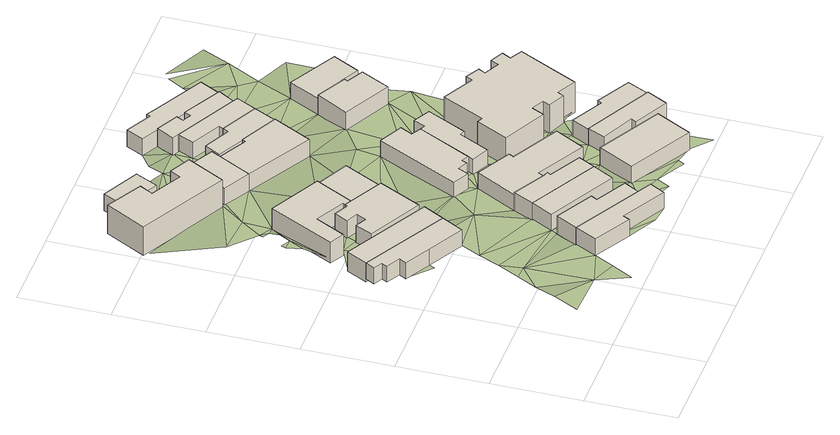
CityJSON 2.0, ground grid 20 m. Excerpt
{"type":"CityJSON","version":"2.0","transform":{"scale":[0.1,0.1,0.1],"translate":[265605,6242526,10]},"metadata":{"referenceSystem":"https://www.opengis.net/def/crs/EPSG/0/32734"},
"CityObjects":{
"building1":{"type":"Building","attributes":{"address":"36 Kingsley Road Salt River Cape Town","building":"house","building:levels":"1","footprint":{"type":"Polygon"},"plus_code":"C7XRXQX5+X6R","ground_height":12.68,"building_height":4.1,"roof_height":16.78},"geometry":[{"type":"Solid","lod":"1","boundaries":[[[[0,1,2,3]],[[1,4,5,2]],[[4,6,7,5]],[[6,8,9,7]],[[8,10,11,9]],[[10,12,13,11]],[[12,14,15,13]],[[14,16,17,15]],[[16,0,3,17]],[[3,2,5,7,9,11,13,15,17]],[[16,14,12,10,8,6,4,1,0]]]]}]},
"building2":{"type":"Building","attributes":{"address":"34 Kingsley Road Salt River Cape Town","building":"house","building:levels":"1","footprint":{"type":"Polygon"},"plus_code":"C7XXXQXH+XMR","ground_height":12.68,"building_height":4.1,"roof_height":16.78},"geometry":[{"type":"Solid","lod":"1","boundaries":[[[[18,19,20,2]],[[19,21,22,20]],[[21,23,5,22]],[[23,18,2,5]],[[2,20,22,5]],[[23,21,19,18]]]]}]},
"building3":{"type":"Building","attributes":{"address":"29 Kingsley Road Salt River Cape Town","building":"house","building:levels":"1","footprint":{"type":"Polygon"},"plus_code":"C8XWX3XC+X5R","ground_height":13.4,"building_height":4.1,"roof_height":17.5},"geometry":[{"type":"Solid","lod":"1","boundaries":[[[[24,25,26,27]],[[25,28,29,26]],[[28,30,31,29]],[[30,32,33,31]],[[32,34,35,33]],[[34,36,37,35]],[[36,24,27,37]],[[27,26,29,31,33,35,37]],[[36,34,32,30,28,25,24]]]]}]},
"building4":{"type":"Building","attributes":{"address":"56 Tennyson Street Salt River Cape Town","building":"house","building:levels":"1","footprint":{"type":"Polygon"},"plus_code":"C8X6X9X6+XMV","ground_height":12.68,"building_height":4.1,"roof_height":16.78},"geometry":[{"type":"Solid","lod":"1","boundaries":[[[[38,39,40,41,42,43]],[[39,44,45,41,40]],[[44,46,47,45]],[[46,48,49,47]],[[48,50,51,49]],[[50,52,53,51]],[[52,54,55,53]],[[54,38,43,42,55]],[[42,41,45,47,49,51,53,55]],[[54,52,50,48,46,44,39,38]]]]}]},
"building5":{"type":"Building","attributes":{"address":"Kingsley Road Salt River Cape Town","building":"house","building:levels":"1","footprint":{"type":"Polygon"},"plus_code":"C8X9X3X9+X5V","ground_height":12.68,"building_height":4.1,"roof_height":16.78},"geometry":[{"type":"Solid","lod":"1","boundaries":[[[[56,57,58,55,59,60]],[[57,61,53,55,58]],[[61,62,63,53]],[[62,64,65,63]],[[64,66,67,65]],[[66,68,69,67]],[[68,70,71,69]],[[70,72,73,71]],[[72,74,75,73]],[[74,76,77,75]],[[76,56,60,59,77]],[[59,55,53,63,65,67,69,71,73,75,77]],[[76,74,72,70,68,66,64,62,61,57,56]]]]}]},
"building6":{"type":"Building","attributes":{"address":"27 Kingsley Road Salt River Cape Town","building":"house","building:levels":"1","footprint":{"type":"Polygon"},"plus_code":"C9X3XPXV+XRV","ground_height":13.4,"building_height":4.1,"roof_height":17.5},"geometry":[{"type":"Solid","lod":"1","boundaries":[[[[78,79,35,37]],[[79,80,81,35]],[[80,82,83,81]],[[82,84,85,83]],[[84,86,87,85]],[[86,78,37,87]],[[37,35,81,83,85,87]],[[86,84,82,80,79,78]]]]}]},
"building7":{"type":"Building","attributes":{"address":"25 Tennyson Street Salt River Cape Town","building":"apartments","building:levels":"2","building:flats":"3","footprint":{"type":"Polygon"},"plus_code":"C7XQX2X7+X3V","ground_height":11.16,"building_height":6.9,"roof_height":18.06},"geometry":[{"type":"Solid","lod":"1","boundaries":[[[[88,89,90,91]],[[89,92,93,90]],[[92,94,95,93]],[[94,96,97,95]],[[96,98,99,97]],[[98,100,101,99]],[[100,102,103,101]],[[102,88,91,103]],[[91,90,93,95,97,99,101,103]],[[102,100,98,96,94,92,89,88]]]]}]},
"building8":{"type":"Building","attributes":{"address":"25 Kingsley Road Salt River Cape Town","building":"house","building:levels":"1","footprint":{"type":"Polygon"},"plus_code":"C9X6XFXC+XWW","ground_height":13.01,"building_height":4.1,"roof_height":17.11},"geometry":[{"type":"Solid","lod":"1","boundaries":[[[[104,105,106,107]],[[105,108,109,106]],[[108,110,111,109]],[[110,104,107,111]],[[107,106,109,111]],[[110,108,105,104]]]]}]},
"building9":{"type":"Building","attributes":{"address":"25 Goldsmith Road Salt River Cape Town","building":"house","building:levels":"1","footprint":{"type":"Polygon"},"plus_code":"C8X3X5XV+X2R","ground_height":10.77,"building_height":4.1,"roof_height":14.87},"geometry":[{"type":"Solid","lod":"1","boundaries":[[[[112,113,114,115]],[[113,116,117,114]],[[116,118,119,117]],[[118,112,115,119]],[[115,114,117,119]],[[118,116,113,112]]]]}]},
"building10":{"type":"Building","attributes":{"address":"30 Kingsley Road Salt River Cape Town","building":"house","building:levels":"1","footprint":{"type":"Polygon"},"plus_code":"C8XPX7XJ+X7X","ground_height":12.04,"building_height":4.1,"roof_height":16.14},"geometry":[{"type":"Solid","lod":"1","boundaries":[[[[120,57,58,43]],[[57,56,60,58]],[[56,121,122,60]],[[121,120,43,122]],[[43,58,60,122]],[[121,56,57,120]]]]}]},
"building11":{"type":"Building","attributes":{"address":"23 Kingsley Road Salt River Cape Town","building":"house","building:levels":"1","footprint":{"type":"Polygon"},"plus_code":"C9X9XCX3+X4V","ground_height":13.01,"building_height":4.1,"roof_height":17.11},"geometry":[{"type":"Solid","lod":"1","boundaries":[[[[123,124,111,107]],[[124,125,126,111]],[[125,127,128,126]],[[127,129,130,128]],[[129,131,132,133,130]],[[131,134,135,136,133,132]],[[134,123,107,136,135]],[[107,111,126,128,130,133,136]],[[134,131,129,127,125,124,123]]]]}]},
"building12":{"type":"Building","attributes":{"address":"Tennyson Street","building":"house","building:levels":"1","footprint":{"type":"Polygon"},"plus_code":"C8XHXJX2+XPW","ground_height":11.32,"building_height":4.1,"roof_height":15.42},"geometry":[{"type":"Solid","lod":"1","boundaries":[[[[137,138,139,140]],[[138,141,142,139]],[[141,143,144,142]],[[143,145,146,144]],[[145,137,140,146]],[[140,139,142,144,146]],[[145,143,141,138,137]]]]}]},
"building13":{"type":"Building","attributes":{"address":"19 Kingsley Road Salt River Cape Town","building":"house","building:levels":"1","footprint":{"type":"Polygon"},"plus_code":"C9XCXMX4+XMR","ground_height":12.57,"building_height":4.1,"roof_height":16.67},"geometry":[{"type":"Solid","lod":"1","boundaries":[[[[134,131,132,135]],[[131,147,148,132]],[[147,149,150,148]],[[149,151,152,150]],[[151,153,154,152]],[[153,155,156,154]],[[155,157,158,156]],[[157,134,135,158]],[[135,132,148,150,152,154,156,158]],[[157,155,153,151,149,147,131,134]]]]}]},
"building14":{"type":"Building","attributes":{"address":"Salt River Cape Town","building":"house","building:levels":"1","footprint":{"type":"Polygon"},"plus_code":"C9XFX4XJ+XFW","ground_height":12.04,"building_height":4.1,"roof_height":16.14},"geometry":[{"type":"Solid","lod":"1","boundaries":[[[[159,160,161,162]],[[160,163,164,161]],[[163,165,166,164]],[[165,167,168,166]],[[167,169,170,168]],[[169,171,172,170]],[[171,173,174,172]],[[173,175,176,174]],[[175,177,178,176]],[[177,159,162,178]],[[162,161,164,166,168,170,172,174,176,178]],[[177,175,173,171,169,167,165,163,160,159]]]]}]},
"building15":{"type":"Building","attributes":{"address":"28 Kingsley Road Salt River Cape Town","building":"house","building:levels":"1","footprint":{"type":"Polygon"},"plus_code":"C9X6XVXJ+X9X","ground_height":11.32,"building_height":4.1,"roof_height":15.42},"geometry":[{"type":"Solid","lod":"1","boundaries":[[[[179,180,181,182]],[[180,183,184,185,181]],[[183,138,186,139,185,184]],[[138,137,140,139,186]],[[137,187,188,140]],[[187,179,182,188]],[[182,181,185,139,140,188]],[[187,137,138,183,180,179]]]]}]},
"building16":{"type":"Building","attributes":{"address":"16 Chatham Road Salt River Cape Town","building":"house","building:levels":"1","footprint":{"type":"Polygon"},"plus_code":"CCX6XRX8+X9V","ground_height":13.21,"building_height":4.1,"roof_height":17.31},"geometry":[{"type":"Solid","lod":"1","boundaries":[[[[189,190,191,192]],[[190,193,194,191]],[[193,195,196,194]],[[195,189,192,196]],[[192,191,194,196]],[[195,193,190,189]]]]}]},
"building17":{"type":"Building","attributes":{"address":"Salt River Cape Town","building":"house","building:levels":"1","footprint":{"type":"Polygon"},"plus_code":"C9XVXGXG+X7W","ground_height":12.04,"building_height":4.1,"roof_height":16.14},"geometry":[{"type":"Solid","lod":"1","boundaries":[[[[159,177,178,162]],[[177,197,198,178]],[[197,199,200,198]],[[199,201,202,200]],[[201,203,204,202]],[[203,205,206,204]],[[205,207,208,206]],[[207,209,210,208]],[[209,159,162,210]],[[162,178,198,200,202,204,206,208,210]],[[209,207,205,203,201,199,197,177,159]]]]}]},
"building18":{"type":"Building","attributes":{"address":"26 Kingsley Road Salt River Cape Town","building":"house","building:levels":"1","footprint":{"type":"Polygon"},"plus_code":"C9X8X5X5+XVX","ground_height":11.11,"building_height":4.1,"roof_height":15.21},"geometry":[{"type":"Solid","lod":"1","boundaries":[[[[179,211,212,213]],[[211,214,215,212]],[[214,216,217,215]],[[216,218,219,217]],[[218,220,221,219]],[[220,180,222,221]],[[180,179,213,222]],[[213,212,215,217,219,221,222]],[[180,220,218,216,214,211,179]]]]}]},
"building19":{"type":"Building","attributes":{"address":"24 Kingsley Road Salt River Cape Town","building":"house","building:levels":"1","footprint":{"type":"Polygon"},"plus_code":"C9X9XPX4+X7R","ground_height":11.11,"building_height":4.1,"roof_height":15.21},"geometry":[{"type":"Solid","lod":"1","boundaries":[[[[211,223,224,212]],[[223,225,226,224]],[[225,227,228,226]],[[227,229,230,228]],[[229,231,232,230]],[[231,214,215,232]],[[214,211,212,215]],[[212,224,226,228,230,232,215]],[[214,231,229,227,225,223,211]]]]}]},
"building20":{"type":"Building","attributes":{"address":"Chatham Road Salt River Cape Town","building":"house","building:levels":"1","footprint":{"type":"Polygon"},"plus_code":"CCXJX2X6+XCX","ground_height":12.87,"building_height":4.1,"roof_height":16.97},"geometry":[{"type":"Solid","lod":"1","boundaries":[[[[233,234,235,236,237,238]],[[234,239,240,236,235]],[[239,241,242,240]],[[241,243,244,242]],[[243,245,246,244]],[[245,233,238,237,246]],[[237,236,240,242,244,246]],[[245,243,241,239,234,233]]]]}]},
"building21":{"type":"Building","attributes":{"address":"22 Kingsley Road Salt River Cape Town","building":"house","building:levels":"1","footprint":{"type":"Polygon"},"plus_code":"C9XGX7X9+XMR","ground_height":11.11,"building_height":4.1,"roof_height":15.21},"geometry":[{"type":"Solid","lod":"1","boundaries":[[[[247,248,249,226]],[[248,250,251,252,249]],[[250,253,254,255,252,251]],[[253,256,257,255,254]],[[256,258,259,257]],[[258,260,261,262,259]],[[260,263,264,265,262,261]],[[263,266,228,265,264]],[[266,247,226,228]],[[226,249,252,255,257,259,262,265,228]],[[266,263,260,258,256,253,250,248,247]]]]}]},
"building22":{"type":"Building","attributes":{"address":"Chatham Road Salt River Cape Town","building":"house","building:levels":"1","footprint":{"type":"Polygon"},"plus_code":"CCXPXHXP+XPX","ground_height":12.63,"building_height":4.1,"roof_height":16.73},"geometry":[{"type":"Solid","lod":"1","boundaries":[[[[267,268,269,238]],[[268,270,271,269]],[[270,272,273,271]],[[272,274,275,273]],[[274,276,277,275]],[[276,267,238,277]],[[238,269,271,273,275,277]],[[276,274,272,270,268,267]]]]}]},
"building23":{"type":"Building","attributes":{"address":"20 Kingsley Road Salt River Cape Town","building":"house","building:levels":"1","footprint":{"type":"Polygon"},"plus_code":"C9XGXGX3+X2V","ground_height":10.74,"building_height":4.1,"roof_height":14.84},"geometry":[{"type":"Solid","lod":"1","boundaries":[[[[248,278,279,280]],[[278,281,282,279]],[[281,283,284,282]],[[283,285,286,284]],[[285,287,288,286]],[[287,289,290,288]],[[289,260,261,290]],[[260,258,291,261]],[[258,250,251,291]],[[250,248,280,251]],[[280,279,282,284,286,288,290,261,291,251]],[[250,258,260,289,287,285,283,281,278,248]]]]}]},
"building24":{"type":"Building","attributes":{"address":"68 Tennyson Street Salt River Cape Town","building":"church","building:levels":"2","footprint":{"type":"Polygon"},"plus_code":"CCXFX3XM+XPV","ground_height":12.47,"building_height":6.9,"roof_height":19.37},"geometry":[{"type":"Solid","lod":"1","boundaries":[[[[292,293,294,295]],[[293,296,297,294]],[[296,298,299,297]],[[298,300,301,299]],[[300,302,303,301]],[[302,304,305,303]],[[304,306,307,305]],[[306,308,309,307]],[[308,310,311,309]],[[310,312,313,311]],[[312,314,315,313]],[[314,316,317,315]],[[316,318,319,317]],[[318,320,321,319]],[[320,322,323,321]],[[322,324,325,323]],[[324,326,327,325]],[[326,328,329,327]],[[328,330,331,329]],[[330,292,295,331]],[[295,294,297,299,301,303,305,307,309,311,313,315,317,319,321,323,325,327,329,331]],[[330,328,326,324,322,320,318,316,314,312,310,308,306,304,302,300,298,296,293,292]]]]}]},
"building25":{"type":"Building","attributes":{"address":"15 Kingsley Road Salt River Cape Town","building":"house","building:levels":"1","footprint":{"type":"Polygon"},"plus_code":"CCX6XHX9+XHW","ground_height":12.09,"building_height":4.1,"roof_height":16.19},"geometry":[{"type":"Solid","lod":"1","boundaries":[[[[332,333,334,335,336,337]],[[333,338,339,335,334]],[[338,340,341,339]],[[340,342,343,341]],[[342,344,345,343]],[[344,332,337,336,345]],[[336,335,339,341,343,345]],[[344,342,340,338,333,332]]]]}]},
"building26":{"type":"Building","attributes":{"address":"13 Kingsley Road Salt River Cape Town","building":"house","building:levels":"1","footprint":{"type":"Polygon"},"plus_code":"CCXCXMXP+XGR","ground_height":11.32,"building_height":4.1,"roof_height":15.42},"geometry":[{"type":"Solid","lod":"1","boundaries":[[[[333,332,337,334]],[[332,346,347,337]],[[346,348,349,347]],[[348,350,351,349]],[[350,352,353,351]],[[352,333,334,353]],[[334,337,347,349,351,353]],[[352,350,348,346,332,333]]]]}]},
"terrain1":{"type":"TINRelief","geometry":[{"type":"CompositeSurface","lod":"1","boundaries":[[[354,355,356]],[[356,357,354]],[[357,356,358]],[[358,359,357]],[[360,361,356]],[[359,358,362]],[[363,364,365]],[[358,356,24]],[[356,361,24]],[[24,36,358]],[[366,367,368]],[[358,105,362]],[[362,105,369]],[[370,371,372]],[[358,36,86]],[[373,368,367]],[[366,19,367]],[[372,371,374]],[[375,374,371]],[[358,86,105]],[[376,368,373]],[[39,371,370]],[[376,377,368]],[[369,378,379]],[[380,376,373]],[[380,373,381]],[[104,369,105]],[[382,377,376]],[[39,383,371]],[[384,385,386]],[[385,387,388]],[[367,19,76]],[[389,387,390]],[[378,391,379]],[[25,392,28]],[[39,389,383]],[[369,104,378]],[[387,389,39]],[[377,382,393]],[[84,105,86]],[[39,388,387]],[[382,394,395]],[[395,393,382]],[[378,19,391]],[[28,392,30]],[[386,385,388]],[[88,396,113]],[[104,134,378]],[[397,105,84]],[[398,76,19]],[[399,84,400]],[[19,378,398]],[[401,388,39]],[[76,402,56]],[[388,403,386]],[[404,405,396]],[[405,113,396]],[[398,402,76]],[[134,157,378]],[[84,399,397]],[[404,406,405]],[[407,34,32]],[[401,39,120]],[[399,34,407]],[[388,401,403]],[[157,398,378]],[[397,399,407]],[[408,407,32]],[[405,406,409]],[[403,410,386]],[[407,411,397]],[[157,412,398]],[[413,414,415]],[[407,408,416]],[[411,407,416]],[[397,411,110]],[[410,403,143]],[[405,409,417]],[[414,418,419]],[[402,165,56]],[[409,410,143]],[[415,414,419]],[[412,157,420]],[[165,402,398]],[[118,405,417]],[[420,421,412]],[[143,417,409]],[[420,157,422]],[[423,401,120]],[[157,424,422]],[[56,165,121]],[[190,110,411]],[[157,155,424]],[[423,120,121]],[[411,416,425]],[[419,426,415]],[[190,419,110]],[[427,420,428]],[[422,428,420]],[[143,429,417]],[[425,416,430]],[[422,424,431]],[[155,153,432]],[[424,155,432]],[[143,141,429]],[[190,426,419]],[[424,432,431]],[[220,141,138]],[[425,433,411]],[[220,138,434]],[[220,218,141]],[[141,218,429]],[[153,435,432]],[[417,429,436]],[[426,190,234]],[[121,165,437]],[[423,121,437]],[[417,436,438]],[[431,432,439]],[[218,229,429]],[[434,440,220]],[[229,436,429]],[[233,426,234]],[[439,201,431]],[[438,436,289]],[[190,441,234]],[[233,435,426]],[[432,435,442]],[[229,227,436]],[[218,231,229]],[[165,163,437]],[[201,439,203]],[[216,214,218]],[[203,439,443]],[[436,260,289]],[[189,441,190]],[[218,214,231]],[[160,159,163]],[[444,435,233]],[[441,239,234]],[[437,445,423]],[[433,446,189]],[[442,435,447]],[[163,159,448]],[[448,159,209]],[[423,449,450]],[[437,163,445]],[[203,443,451]],[[444,447,435]],[[423,445,449]],[[442,447,452]],[[203,451,453]],[[452,447,454]],[[455,447,444]],[[189,243,441]],[[456,457,458]],[[458,457,459]],[[163,448,460]],[[333,450,449]],[[455,444,272]],[[333,449,445]],[[272,444,274]],[[445,163,460]],[[461,453,451]],[[460,448,453]],[[462,455,463]],[[464,461,451]],[[450,352,465]],[[450,333,352]],[[466,453,461]],[[461,464,467]],[[468,225,223]],[[223,465,352]],[[466,460,453]],[[461,467,466]],[[469,468,223]],[[223,352,470]],[[466,471,460]],[[332,472,471]],[[468,469,473]],[[471,346,332]],[[469,223,470]],[[346,471,474]],[[475,473,469]],[[470,352,476]],[[477,476,352]],[[475,469,478]],[[478,469,470]],[[478,479,475]],[[480,478,481]]]}]}
},
"vertices":[
[204,382,28],[231,431,28],[231,431,68],[204,382,68],[39,535,28],[39,535,68],[28,514,28],[28,514,68],[48,503,28],[48,503,68],[41,491,28],[41,491,68],[72,474,28],[72,474,68],[63,457,28],[63,457,68],[121,426,28],[121,426,68],
[231,431,20],[257,478,20],[257,478,68],[64,582,20],[64,582,68],[39,535,20],
[244,112,34],[328,66,34],[328,66,75],[244,112,75],[336,81,34],[336,81,75],[437,26,34],[437,26,75],[456,60,34],[456,60,75],[425,77,34],[425,77,75],[270,161,34],[270,161,75],
[277,711,16],[161,771,16],[161,771,61],[161,771,68],[277,711,68],[277,711,61],[85,624,16],[85,624,68],[118,607,16],[118,607,68],[153,673,16],[153,673,68],[219,639,16],[219,639,68],[217,634,16],[217,634,68],[232,626,16],[232,626,68],
[308,586,20],[232,626,20],[232,626,61],[308,586,68],[308,586,61],[217,634,20],[213,628,20],[213,628,68],[181,644,20],[181,644,68],[165,614,20],[165,614,68],[191,600,20],[191,600,68],[180,579,20],[180,579,68],[156,592,20],[156,592,68],[136,553,20],[136,553,68],[259,490,20],[259,490,68],
[270,161,30],[425,77,30],[444,111,30],[444,111,75],[374,149,30],[374,149,75],[382,163,30],[382,163,75],[297,209,30],[297,209,75],
[57,1087,9],[8,996,9],[8,996,81],[57,1087,81],[207,890,9],[207,890,81],[253,975,9],[253,975,81],[205,1000,9],[205,1000,81],[192,976,9],[192,976,81],[122,1013,9],[122,1013,81],[138,1043,9],[138,1043,81],
[330,272,30],[304,223,30],[304,223,71],[330,272,71],[459,142,30],[459,142,71],[485,189,30],[485,189,71],
[132,1118,8],[106,1068,8],[106,1068,49],[132,1118,49],[192,1025,8],[192,1025,49],[217,1075,8],[217,1075,49],
[277,711,20],[353,673,20],[353,673,61],
[330,272,26],[485,189,26],[505,226,26],[505,226,71],[433,265,26],[433,265,71],[438,273,26],[438,273,71],[428,276,26],[428,276,67],[428,276,71],[352,317,26],[352,317,67],[352,317,71],
[277,855,11],[317,929,11],[317,929,54],[277,855,54],[328,950,11],[328,950,54],[267,983,11],[267,983,54],[215,888,11],[215,888,54],
[436,291,26],[436,291,67],[546,231,26],[546,231,67],[583,298,26],[583,298,67],[474,356,26],[474,356,67],[480,367,26],[480,367,67],[402,409,26],[402,409,67],
[517,566,20],[495,578,20],[495,578,61],[517,566,61],[509,605,20],[509,605,61],[456,632,20],[456,632,61],[363,448,20],[363,448,61],[399,429,20],[399,429,61],[411,453,20],[411,453,61],[434,442,20],[434,442,61],[439,454,20],[439,454,61],[455,446,20],[455,446,61],
[471,860,11],[385,903,11],[385,903,54],[471,860,54],[381,895,11],[381,895,52],[381,895,54],[317,929,52],[425,773,11],[425,773,54],
[692,117,29],[547,195,29],[547,195,73],[692,117,73],[504,115,29],[504,115,73],[649,37,29],[649,37,73],
[449,434,20],[449,434,61],[488,415,20],[488,415,61],[523,483,20],[523,483,61],[534,478,20],[534,478,61],[579,567,20],[579,567,61],[541,587,20],[541,587,61],[528,561,20],[528,561,61],
[496,910,11],[496,910,52],[471,860,52],[412,952,11],[412,952,52],[405,939,11],[405,939,52],[345,969,11],[345,969,52],[326,933,11],[326,933,52],[385,903,52],
[519,954,11],[519,954,52],[508,960,11],[508,960,52],[367,1032,11],[367,1032,52],[349,996,11],[349,996,52],[417,962,11],[417,962,52],
[607,238,29],[588,200,29],[588,200,67],[588,200,70],[607,238,70],[607,238,67],[662,164,29],[662,164,70],[656,153,29],[656,153,70],[735,112,29],[735,112,70],[760,159,29],[760,159,70],
[508,960,7],[530,996,7],[530,996,52],[442,1043,7],[442,1043,48],[442,1043,52],[435,1028,7],[435,1028,48],[435,1028,52],[415,1038,7],[415,1038,52],[423,1053,7],[423,1053,52],[373,1079,7],[373,1079,48],[373,1079,52],[352,1039,7],[352,1039,48],[352,1039,52],[367,1032,7],
[607,238,26],[760,159,26],[760,159,67],[784,208,26],[784,208,67],[706,249,26],[706,249,67],[701,240,26],[701,240,67],[628,278,26],[628,278,67],
[555,1043,7],[555,1043,48],[530,996,48],[441,1103,7],[441,1103,48],[418,1116,7],[418,1116,48],[414,1107,7],[414,1107,48],[355,1138,7],[355,1138,48],[335,1099,7],[335,1099,48],[423,1053,48],
[786,435,18],[758,450,18],[758,450,94],[786,435,94],[769,470,18],[769,470,94],[739,485,18],[739,485,94],[730,467,18],[730,467,94],[695,484,18],[695,484,94],[703,500,18],[703,500,94],[671,517,18],[671,517,94],[663,502,18],[663,502,94],[592,539,18],[592,539,94],[544,444,18],[544,444,94],[532,450,18],[532,450,94],[495,378,18],[495,378,94],[594,329,18],[594,329,94],[608,357,18],[608,357,94],[636,343,18],[636,343,94],[629,328,18],[629,328,94],[667,309,18],[667,309,94],[674,323,18],[674,323,94],[718,301,18],[718,301,94],
[632,762,13],[564,798,13],[564,798,54],[564,798,62],[632,762,62],[632,762,54],[525,726,13],[525,726,62],[633,671,13],[633,671,62],[666,735,13],[666,735,62],[628,755,13],[628,755,62],
[636,770,13],[636,770,54],[678,748,13],[678,748,54],[710,808,13],[710,808,54],[600,867,13],[600,867,54],
[83,148,37],[53,92,37],[164,90,34],[108,196,31],[164,240,31],[132,240,31],[194,20,34],[221,68,34],[158,290,31],[121,426,29],[63,457,30],[114,413,29],[64,582,28],[136,553,27],[118,607,27],[182,338,29],[85,624,28],[119,720,27],[100,686,27],[156,592,27],[93,721,27],[97,731,27],[165,614,27],[153,673,27],[314,390,26],[204,382,29],[191,600,27],[180,579,27],[181,644,27],[132,745,27],[13,985,12],[71,840,19],[207,890,16],[133,789,16],[164,835,16],[144,772,16],[129,780,16],[231,431,29],[396,31,34],[219,639,27],[213,628,27],[217,634,27],[138,1043,12],[459,142,34],[363,448,26],[444,111,34],[374,149,34],[277,855,13],[314,540,20],[215,888,16],[122,1013,12],[192,1025,12],[192,976,12],[464,90,34],[512,39,34],[205,1000,12],[253,975,11],[504,115,34],[399,429,26],[428,276,30],[438,273,30],[436,291,30],[528,68,34],[283,1039,11],[433,265,30],[505,226,30],[434,442,26],[411,453,26],[449,434,26],[425,773,13],[464,390,26],[604,47,32],[546,231,29],[439,454,26],[455,446,26],[314,985,11],[596,33,32],[488,415,26],[495,378,26],[649,37,32],[381,895,13],[583,298,29],[352,1039,11],[464,685,20],[302,1075,7],[532,450,26],[385,903,13],[656,153,32],[594,329,25],[544,444,25],[628,278,29],[525,726,20],[693,0,31],[629,328,25],[541,587,21],[464,835,13],[471,860,13],[592,539,21],[608,357,25],[579,567,21],[636,343,25],[667,309,29],[423,1053,11],[415,1038,11],[442,1043,11],[435,1028,11],[633,671,21],[614,540,21],[674,323,25],[718,301,26],[663,502,21],[496,910,13],[685,638,21],[671,517,21],[530,996,11],[614,985,9],[642,948,9],[666,735,21],[628,755,21],[555,1043,9],[678,748,21],[578,1088,6],[712,911,15],[710,808,15],[682,1023,9],[601,1125,6],[614,1135,6],[716,1087,5]
]}
